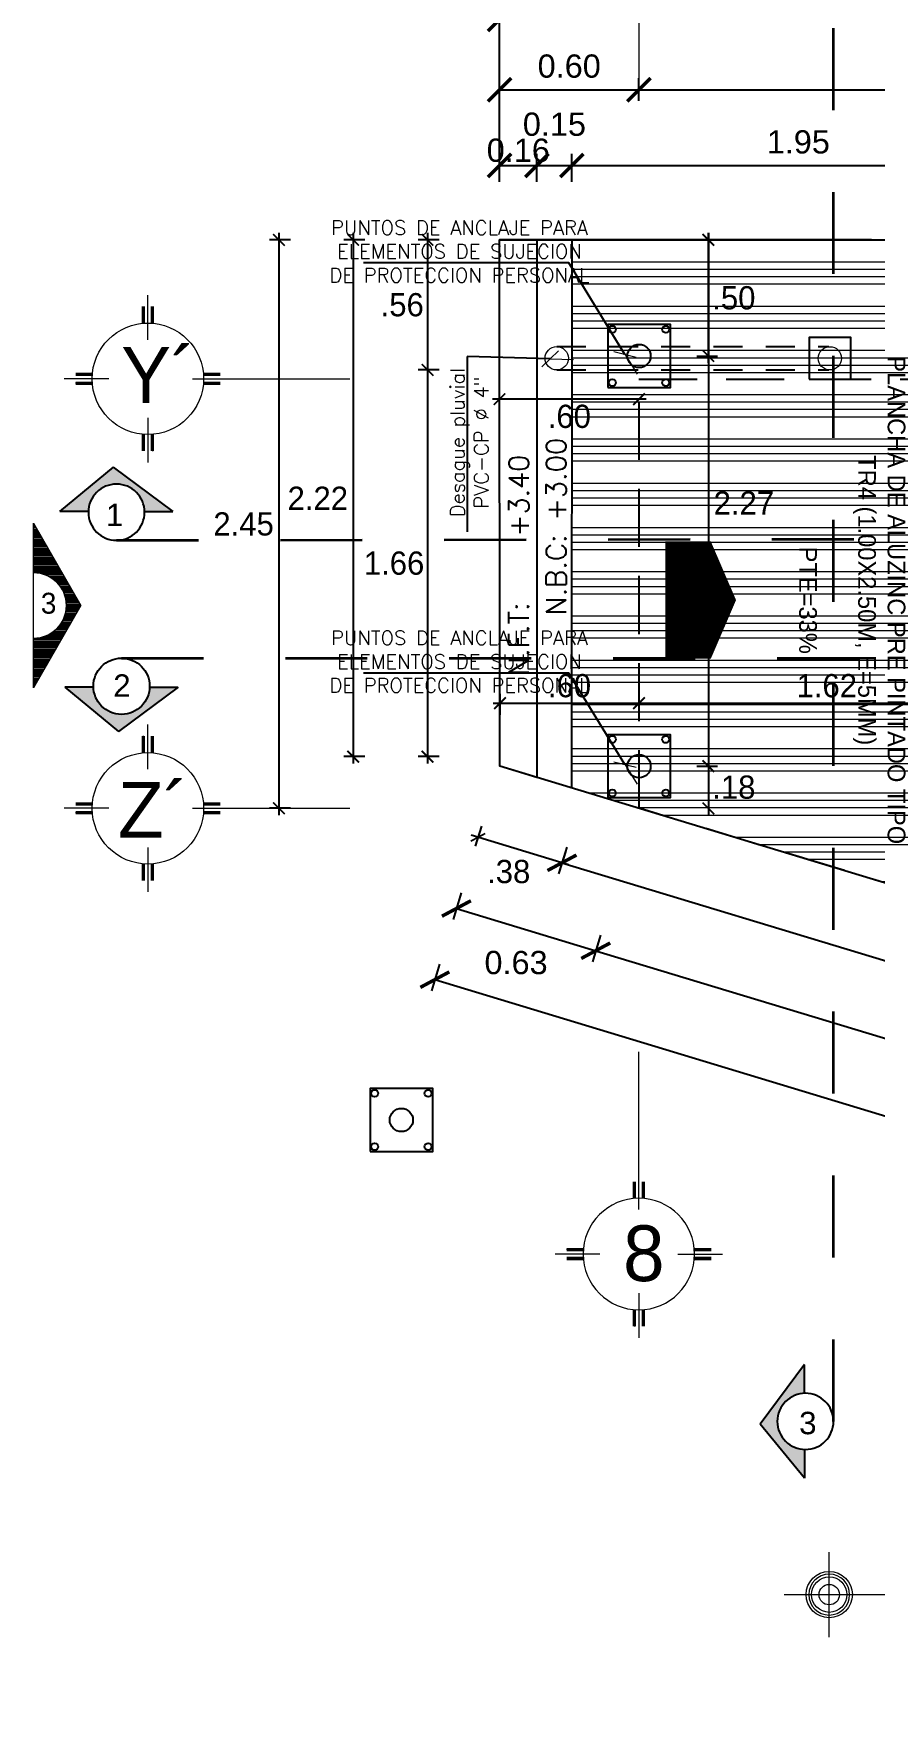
# Model space of a CAD drawing. Header units: millimetres. Extents: x -3570 to 5754, y -12788176 to 1214.
# Drawn here: x 3377.61 to 3381.23, y 1197.94 to 1205.14 of the extents above; entities that cross this region are included whole.
import ezdxf
from ezdxf.enums import TextEntityAlignment as Align

# ---------------------------------------------------------------- set-up
doc = ezdxf.new("R2010")
doc.units = ezdxf.units.MM
for name, pattern in [('1.XR-PL(31.01.2011)$0$1.XR-PL(11.25.2010)$0$DASHED2', [0.375, 0.25, -0.125]), ('ACAD_ISO04W100', [30, 24, -3, 0, -3]), ('ACAD_ISO10W100', [18, 12, -3, 0, -3]), ('BENT_XREF_CAHUIDE$0$HIDDEN2', [0.1875, 0.125, -0.0625]), ('Rayas Pequeñas', [0.7055555555554, 0.3527777777777, -0.3527777777777])]:
    doc.linetypes.add(name, pattern=pattern)
doc.layers.add('00 AR_Linea F', color=7, linetype='Continuous', lineweight=5, true_color=0x898989)
doc.layers.add('CALAMINON ALUZINC', color=7, linetype='Continuous', lineweight=9, true_color=0x00366b)
for name, color, linetype, lineweight in [('01', 1, 'Continuous', 0), ('49. EJES.', 152, 'Continuous', 5), ('55. INDICADORES - TEXTO (SOLO MÓDULOS).', 45, 'Continuous', 5), ('A-FACHADA 3', 3, 'Continuous', 20), ('COTAS', 7, 'Continuous', 0), ('MUEBLES-OLIIII', 251, 'Continuous', 5), ('SGE_COTAS-01', 1, 'Continuous', 9), ('SGE_TEXTO-CHICOS-03', 3, 'Continuous', 9), ('Texto', 7, 'Continuous', 5), ('TEXTOS', 2, 'Continuous', 20), ('TEXTOS - DML', 7, 'Continuous', 5), ('TEXTOS-CHICOS-03', 3, 'Continuous', 5)]:
    doc.layers.add(name, color=color, linetype=linetype, lineweight=lineweight)
for name, color, linetype in [('A-PISO AZOTEA', 7, 'Continuous'), ('A_INDICACIONES', 40, 'Continuous'), ('CORTES', 132, 'Continuous')]:
    doc.layers.add(name, color=color, linetype=linetype)
doc.styles.add('COTAS', font='arial.ttf')
doc.styles.add('nemi', font='GOTHIC.TTF')
doc.styles.add('R80-50', font='romans.shx', dxfattribs={"width": 1.3, "height": 0.08})
doc.styles.add('ROMANS', font='romans.shx')
doc.styles.add('Soschany V-Ub.', font='arial.ttf')
doc.dimstyles.new('1-50', dxfattribs={"dimtxt": 0.15, "dimasz": 0.07, "dimexe": 0.08, "dimexo": 0, "dimgap": 0.02, "dimtad": 1, "dimtoh": 1, "dimzin": 4, "dimdsep": 46, "dimtxsty": 'R80-50', "dimblk1": 'TICK1', "dimblk2": 'TICK1', "dimsah": 1, "dimcen": 0.09, "dimclrt": 3, "dimaunit": 1, "dimadec": 0, "dimazin": 0, "dimtfac": 1, "dimtix": 1, "dimtmove": 1, "dimatfit": 1, "dimldrblk": 'TICK1', "dimfxl": 0.6, "dimfxlon": 1, "dimtolj": 1, "dimtzin": 0, "dimarcsym": 0})
doc.dimstyles.new('COTA NEMI', dxfattribs={"dimscale": 0, "dimtxt": 0.1, "dimasz": 0.05, "dimexe": 0.04, "dimexo": 0.1, "dimgap": 0.022, "dimtad": 2, "dimtih": 1, "dimtoh": 1, "dimzin": 5, "dimdsep": 46, "dimtxsty": 'nemi', "dimblk": 'ARCHTICK', "dimcen": 0, "dimdle": 0.03, "dimclrd": 1, "dimclre": 1, "dimclrt": 256, "dimaunit": 1, "dimazin": 0, "dimtfac": 1, "dimtix": 1, "dimtmove": 0, "dimatfit": 3, "dimldrblk": 'ARCHTICK', "dimfxl": 0.05, "dimfxlon": 1, "dimtolj": 1, "dimtzin": 0, "dimlwd": -1, "dimlwe": -1, "dimarcsym": 0})
doc.dimstyles.new('Escala1_50', dxfattribs={"dimtxt": 0.1, "dimasz": 0.1, "dimexe": 0.05, "dimexo": 0.25, "dimgap": 0.05, "dimtad": 2, "dimtih": 1, "dimtoh": 1, "dimzin": 1, "dimdsep": 46, "dimtxsty": 'COTAS', "dimblk": 'ARCHTICK', "dimcen": 0.04, "dimclrd": 1, "dimclre": 1, "dimclrt": 7, "dimadec": 0, "dimazin": 0, "dimtfac": 1, "dimtmove": 2, "dimatfit": 3, "dimfxl": 1, "dimtolj": 1, "dimtzin": 4, "dimarcsym": 0})
pattern_1 = [(0, (0, 0), (0, 6.985), [5.08, -1.905]), (90, (0, 0), (-6.985, 4.277078946022131e-16), [5.08, -1.905])]

# ---------------------------------------------------------------- blocks, each defined once
blk = doc.blocks.new('eje')
at = {"layer": '49. EJES.', "ltscale": 0.01}
for p, q in [((2.063533550404091e-17, 0.9325860982293981), (2.063533550404091e-17, 1.124586098229608)), ((-0.01920000000002954, 1.003816865481552), (-0.01920000000002954, 1.075994768629038)), ((-0.1680000000001023, 0.7645860982292817), (-0.360000000000341, 0.7645860982292533)), ((-0.239230767252299, 0.7453860982292664), (-0.3114086703997135, 0.7453860982292806)), ((0.1680000000001023, 0.7645860982292391), (0.360000000000341, 0.7645860982292817)), ((0.239230767252299, 0.7837860982292686), (0.3114086703997703, 0.7837860982292828)), ((5.93957391425931e-18, 0.5725860982289892), (5.93957391425931e-18, 0.44458609822883)), ((0.01920000000002958, 0.5253553309768975), (0.01920000000002958, 0.4531774278292839))]:
    blk.add_line(p, q, dxfattribs=at)
at = {"layer": '49. EJES.'}
blk.add_line((5.93957391425931e-18, 0.44458609822883), (-1.408306880611444e-18, -0.1054139017710895), dxfattribs=at)
at = {"layer": '49. EJES.', "ltscale": 0.01, "const_width": 0.0144000000000131}
for points in [[(-0.01920000000002954, 1.003816865481552), (-0.01920000000002954, 1.075994768629038)], [(0.01919999999997274, 1.003816865481552), (0.01919999999997274, 1.075994768629024)], [(-0.239230767252299, 0.7837860982292686), (-0.3114086703997703, 0.7837860982292402)], [(-0.239230767252299, 0.7453860982292664), (-0.3114086703997135, 0.7453860982292806)], [(0.239230767252299, 0.7837860982292686), (0.3114086703997703, 0.7837860982292828)], [(0.239230767252299, 0.7453860982292522), (0.3114086703997703, 0.7453860982292806)], [(-0.01920000000002954, 0.5253553309768548), (-0.01919999999997269, 0.4531774278293124)], [(0.01920000000002958, 0.5253553309768975), (0.01920000000002958, 0.4531774278292839)]]:
    blk.add_lwpolyline(points, dxfattribs=at)
at = {"layer": '49. EJES.', "ltscale": 0.01}
blk.add_circle((2.063533550404091e-17, 0.7645860982292817), 0.2400000000002182, dxfattribs=at)
blk = doc.blocks.new('_ArchTick')
at = {"color": 0, "linetype": 'Continuous', "const_width": 0.15}
blk.add_lwpolyline([(-0.5, -0.5), (0.5, 0.5)], dxfattribs=at)
blk = doc.blocks.new('*D451')
at = {"layer": 'COTAS', "color": 1, "lineweight": -2, "transparency": 16777216}
for p, q in [((3379.777213922708, 1204.498880630945), (3379.777213922708, 1204.618907555481)), ((3379.927858535316, 1204.498873159985), (3379.927858535316, 1204.618907555481)), ((3379.777213922708, 1204.568907555481), (3379.927858535316, 1204.568907555481))]:
    blk.add_line(p, q, dxfattribs=at)
at = {"layer": 'Defpoints', "color": 0, "lineweight": 30, "transparency": 16777216}
for p in [(3379.927858535316, 1204.568907555481), (3379.777213922708, 1204.248880630945, -99722800.81827316), (3379.927858535316, 1204.248873159985, -99722446.66151002)]:
    blk.add_point(p, dxfattribs=at)
at = {"layer": 'COTAS', "color": 1, "lineweight": -2, "transparency": 16777216, "xscale": 0.1, "yscale": 0.1, "zscale": 0.1, "rotation": 180}
blk.add_blockref('_ArchTick', (3379.777213922708, 1204.568907555481), dxfattribs=at)
at = {"layer": 'COTAS', "color": 1, "lineweight": -2, "transparency": 16777216, "xscale": 0.1, "yscale": 0.1, "zscale": 0.1}
blk.add_blockref('_ArchTick', (3379.927858535316, 1204.568907555481), dxfattribs=at)
at = {"layer": 'COTAS', "color": 7, "transparency": 16777216, "insert": (3379.852536229012, 1204.746022153026), "char_height": 0.1, "attachment_point": 5, "style": 'COTAS'}
blk.add_mtext('\\A1;0.15', dxfattribs=at)
blk = doc.blocks.new('*D452')
at = {"layer": 'COTAS', "color": 1, "lineweight": -2, "transparency": 16777216}
for p, q in [((3379.927858545195, 1204.498896918465), (3379.927858545195, 1204.618907555481)), ((3381.877600401003, 1204.498754879309), (3381.877600401003, 1204.618907555481)), ((3379.927858545195, 1204.568907555481), (3381.877600401003, 1204.568907555481))]:
    blk.add_line(p, q, dxfattribs=at)
at = {"layer": 'Defpoints', "color": 0, "lineweight": 30, "transparency": 16777216}
for p in [(3381.877600401003, 1204.568907555481), (3379.927858545195, 1204.248896918465, -99722446.66151002), (3381.877600401003, 1204.248754879309, -12.5)]:
    blk.add_point(p, dxfattribs=at)
at = {"layer": 'COTAS', "color": 1, "lineweight": -2, "transparency": 16777216, "xscale": 0.1, "yscale": 0.1, "zscale": 0.1, "rotation": 180}
blk.add_blockref('_ArchTick', (3379.927858545195, 1204.568907555481), dxfattribs=at)
at = {"layer": 'COTAS', "color": 1, "lineweight": -2, "transparency": 16777216, "xscale": 0.1, "yscale": 0.1, "zscale": 0.1}
blk.add_blockref('_ArchTick', (3381.877600401003, 1204.568907555481), dxfattribs=at)
at = {"layer": 'COTAS', "color": 7, "transparency": 16777216, "insert": (3380.902729473099, 1204.669964854254), "char_height": 0.1, "attachment_point": 5, "style": 'COTAS'}
blk.add_mtext('\\A1;1.95', dxfattribs=at)
blk = doc.blocks.new('*D456')
at = {"layer": 'COTAS', "color": 1, "lineweight": -2, "transparency": 16777216}
for p, q in [((3380.216280470012, 1204.84792373992), (3380.216280470012, 1204.945136275251)), ((3380.216280470012, 1204.895136275251), (3383.972480449311, 1204.895136275251)), ((3383.972480449311, 1204.818907555481), (3383.972480449311, 1204.945136275251))]:
    blk.add_line(p, q, dxfattribs=at)
at = {"layer": 'Defpoints', "color": 0, "lineweight": 30, "transparency": 16777216}
for p in [(3383.972480449311, 1204.895136275251), (3380.216280470012, 1204.59792373992), (3383.972480449311, 1204.568907555481)]:
    blk.add_point(p, dxfattribs=at)
at = {"layer": 'COTAS', "color": 1, "lineweight": -2, "transparency": 16777216, "xscale": 0.1, "yscale": 0.1, "zscale": 0.1, "rotation": 180}
blk.add_blockref('_ArchTick', (3380.216280470012, 1204.895136275251), dxfattribs=at)
at = {"layer": 'COTAS', "color": 1, "lineweight": -2, "transparency": 16777216, "xscale": 0.1, "yscale": 0.1, "zscale": 0.1}
blk.add_blockref('_ArchTick', (3383.972480449311, 1204.895136275251), dxfattribs=at)
at = {"layer": 'COTAS', "color": 7, "transparency": 16777216, "insert": (3382.094380459661, 1204.996227680436), "char_height": 0.1, "attachment_point": 5, "style": 'COTAS'}
blk.add_mtext('\\A1;3.76', dxfattribs=at)
blk = doc.blocks.new('*D457')
at = {"layer": 'COTAS', "color": 1, "lineweight": -2, "transparency": 16777216}
for p, q in [((3379.616244823314, 1204.49888861393), (3379.616244823314, 1205.247847843367)), ((3379.616244823314, 1205.197847843367), (3384.572446473936, 1205.197847843367)), ((3384.572446473936, 1205.145136275251), (3384.572446473936, 1205.247847843367))]:
    blk.add_line(p, q, dxfattribs=at)
at = {"layer": 'Defpoints', "color": 0, "lineweight": 30, "transparency": 16777216}
for p in [(3384.572446473936, 1205.197847843367), (3384.572446473936, 1204.895136275251), (3379.616244823314, 1204.24888861393)]:
    blk.add_point(p, dxfattribs=at)
at = {"layer": 'COTAS', "color": 1, "lineweight": -2, "transparency": 16777216, "xscale": 0.1, "yscale": 0.1, "zscale": 0.1, "rotation": 180}
blk.add_blockref('_ArchTick', (3379.616244823314, 1205.197847843367), dxfattribs=at)
at = {"layer": 'COTAS', "color": 1, "lineweight": -2, "transparency": 16777216, "xscale": 0.1, "yscale": 0.1, "zscale": 0.1}
blk.add_blockref('_ArchTick', (3384.572446473936, 1205.197847843367), dxfattribs=at)
at = {"layer": 'COTAS', "color": 7, "transparency": 16777216, "insert": (3382.094345648625, 1205.298905142139), "char_height": 0.1, "attachment_point": 5, "style": 'COTAS'}
blk.add_mtext('\\A1;4.96', dxfattribs=at)
blk = doc.blocks.new('*D459')
at = {"layer": 'COTAS', "color": 1, "lineweight": -2, "transparency": 16777216}
for p, q in [((3379.616641886842, 1204.498888594238), (3379.616641886842, 1204.618907555481)), ((3379.777434732185, 1204.498915167451), (3379.777434732185, 1204.618907555481)), ((3379.616641886842, 1204.568907555481), (3379.777434732185, 1204.568907555481))]:
    blk.add_line(p, q, dxfattribs=at)
at = {"layer": 'Defpoints', "color": 0, "lineweight": 30, "transparency": 16777216}
for p in [(3379.777434732185, 1204.568907555481), (3379.616641886842, 1204.248888594238), (3379.777434732185, 1204.248915167451, -99722446.66151002)]:
    blk.add_point(p, dxfattribs=at)
at = {"layer": 'COTAS', "color": 1, "lineweight": -2, "transparency": 16777216, "xscale": 0.1, "yscale": 0.1, "zscale": 0.1, "rotation": 180}
blk.add_blockref('_ArchTick', (3379.616641886842, 1204.568907555481), dxfattribs=at)
at = {"layer": 'COTAS', "color": 1, "lineweight": -2, "transparency": 16777216, "xscale": 0.1, "yscale": 0.1, "zscale": 0.1}
blk.add_blockref('_ArchTick', (3379.777434732185, 1204.568907555481), dxfattribs=at)
at = {"layer": 'COTAS', "color": 7, "transparency": 16777216, "insert": (3379.697038309513, 1204.633978936416), "char_height": 0.1, "attachment_point": 5, "style": 'COTAS'}
blk.add_mtext('\\A1;0.16', dxfattribs=at)
blk = doc.blocks.new('*D460')
at = {"layer": 'COTAS', "color": 1, "lineweight": -2, "transparency": 16777216}
for p, q in [((3379.616276872854, 1204.903209524535), (3379.616276872854, 1204.945139878038)), ((3379.616276872854, 1204.895139878038), (3380.216280470012, 1204.895139878038)), ((3380.216280470012, 1204.903172246915), (3380.216280470012, 1204.945139878038))]:
    blk.add_line(p, q, dxfattribs=at)
at = {"layer": 'Defpoints', "color": 0, "lineweight": 30, "transparency": 16777216}
for p in [(3380.216280470012, 1204.895139878038), (3379.616276872854, 1204.653209524535), (3380.216280470012, 1204.653172246915)]:
    blk.add_point(p, dxfattribs=at)
at = {"layer": 'COTAS', "color": 1, "lineweight": -2, "transparency": 16777216, "xscale": 0.1, "yscale": 0.1, "zscale": 0.1, "rotation": 180}
blk.add_blockref('_ArchTick', (3379.616276872854, 1204.895139878038), dxfattribs=at)
at = {"layer": 'COTAS', "color": 1, "lineweight": -2, "transparency": 16777216, "xscale": 0.1, "yscale": 0.1, "zscale": 0.1}
blk.add_blockref('_ArchTick', (3380.216280470012, 1204.895139878038), dxfattribs=at)
at = {"layer": 'COTAS', "color": 7, "transparency": 16777216, "insert": (3379.916278671433, 1204.99619717681), "char_height": 0.1, "attachment_point": 5, "style": 'COTAS'}
blk.add_mtext('\\A1;0.60', dxfattribs=at)
blk = doc.blocks.new('ELEVACION')
at = {"layer": 'CORTES', "linetype": 'ACAD_ISO10W100', "ltscale": 0.1}
h = blk.add_hatch(color=1, dxfattribs=at)
h.dxf.hatch_style = 1
h.paths.add_polyline_path([(-0.2318350453883795, 0.3121950202851361), (-0.2318350453883795, 0.1621950202851361, -0.4060959039971385), (-0.08906127765982319, 0.01539670233410106, -0.4060959039971385), (-0.2318350453883795, -0.1314016156169339), (-0.2318350453883795, -0.2814016156169339), (0, -8.673617379884035e-18)])
at = {"layer": 'CORTES', "color": 1, "linetype": 'ACAD_ISO10W100', "ltscale": 0.1}
for p, q in [((-0.2318350453883795, 0.312195020285136), (0, 0)), ((-0.2318350453883795, 0.1621950202850257), (-0.2318350453883795, 0.310251481005118)), ((-0.2318350453883795, -0.2814016156169339), (0, 0))]:
    blk.add_line(p, q, dxfattribs=at)
at = {"layer": 'CORTES', "linetype": 'ACAD_ISO10W100', "ltscale": 0.1}
blk.add_line((-0.2318350453883795, -0.1314016156168236), (-0.2318350453883795, -0.2814016156169339), dxfattribs=at)
at = {"layer": 'CORTES', "color": 1, "linetype": 'ACAD_ISO10W100', "ltscale": 0.1}
blk.add_circle((-0.235916318231375, 0.01539670233410106), 0.1468550405715519, dxfattribs=at)
blk = doc.blocks.new('*D462')
at = {"color": 1, "transparency": 16777216}
for p, q in [((3379.356281378469, 1204.248888612118), (3379.266281378469, 1204.248888612118)), ((3379.306281378469, 1204.278888612118), (3379.306281378469, 1203.659254343064)), ((3379.356281378469, 1203.689254343064), (3379.266281378469, 1203.689254343064))]:
    blk.add_line(p, q, dxfattribs=at)
at = {"layer": 'Defpoints', "color": 0, "lineweight": 30, "transparency": 16777216}
for p in [(3379.616281378461, 1204.248888612118), (3379.306281378469, 1203.689254343064), (3379.616532704112, 1203.689254343064)]:
    blk.add_point(p, dxfattribs=at)
at = {"color": 1, "transparency": 16777216, "xscale": 0.05, "yscale": 0.05, "zscale": 0.05}
for p, rotation in [((3379.306281378469, 1204.248888612118), 90), ((3379.306281378469, 1203.689254343064), 270)]:
    blk.add_blockref('_ArchTick', p, dxfattribs=dict(at, rotation=rotation))
at = {"transparency": 16777216, "insert": (3379.197299733329, 1203.96907147759), "char_height": 0.1, "attachment_point": 5, "style": 'nemi'}
blk.add_mtext('\\A1;.56', dxfattribs=at)
blk = doc.blocks.new('*D463')
at = {"color": 1, "transparency": 16777216}
for p, q in [((3379.356281378472, 1203.689254343064), (3379.266281378472, 1203.689254343064)), ((3379.306281378472, 1203.719254343064), (3379.306281378472, 1201.994496191996)), ((3379.356281378472, 1202.024496191996), (3379.266281378472, 1202.024496191996))]:
    blk.add_line(p, q, dxfattribs=at)
at = {"layer": 'Defpoints', "color": 0, "lineweight": 30, "transparency": 16777216}
for p in [(3379.616532704112, 1203.689254343064), (3379.306281378472, 1202.024496191996), (3379.616207915479, 1202.024496191996)]:
    blk.add_point(p, dxfattribs=at)
at = {"color": 1, "transparency": 16777216, "xscale": 0.05, "yscale": 0.05, "zscale": 0.05}
for p, rotation in [((3379.306281378472, 1203.689254343064), 90), ((3379.306281378472, 1202.024496191996), 270)]:
    blk.add_blockref('_ArchTick', p, dxfattribs=dict(at, rotation=rotation))
at = {"transparency": 16777216, "insert": (3379.162255545705, 1202.856875267529), "char_height": 0.1, "attachment_point": 5, "style": 'nemi'}
blk.add_mtext('\\A1;1.66', dxfattribs=at)
blk = doc.blocks.new('*D464')
at = {"color": 1, "transparency": 16777216}
for p, q in [((3379.036281378468, 1204.248888613931), (3378.946281378468, 1204.248888613931)), ((3378.986281378468, 1204.278888613931), (3378.986281378468, 1201.994496191996)), ((3379.036281378468, 1202.024496191996), (3378.946281378468, 1202.024496191996))]:
    blk.add_line(p, q, dxfattribs=at)
at = {"layer": 'Defpoints', "color": 0, "lineweight": 30, "transparency": 16777216}
for p in [(3379.616244823316, 1204.248888613931), (3378.986281378468, 1202.024496191996), (3379.616207915479, 1202.024496191996)]:
    blk.add_point(p, dxfattribs=at)
at = {"color": 1, "transparency": 16777216, "xscale": 0.05, "yscale": 0.05, "zscale": 0.05}
for p, rotation in [((3378.986281378468, 1204.248888613931), 90), ((3378.986281378468, 1202.024496191996), 270)]:
    blk.add_blockref('_ArchTick', p, dxfattribs=dict(at, rotation=rotation))
at = {"transparency": 16777216, "insert": (3378.833893886965, 1203.136692402962), "char_height": 0.1, "attachment_point": 5, "style": 'nemi'}
blk.add_mtext('\\A1;2.22', dxfattribs=at)
blk = doc.blocks.new('*D465')
at = {"color": 1, "transparency": 16777216}
for p, q in [((3378.716281378467, 1204.248888612118), (3378.626281378467, 1204.248888612118)), ((3378.666281378466, 1204.278888612118), (3378.666281378466, 1201.772156189905)), ((3378.716281378467, 1201.802156189905), (3378.626281378467, 1201.802156189905))]:
    blk.add_line(p, q, dxfattribs=at)
at = {"layer": 'Defpoints', "color": 0, "lineweight": 30, "transparency": 16777216}
for p in [(3378.986281378461, 1204.248888612118), (3378.666281378466, 1201.802156189905), (3378.986281378461, 1201.802156189905)]:
    blk.add_point(p, dxfattribs=at)
at = {"color": 1, "transparency": 16777216, "xscale": 0.05, "yscale": 0.05, "zscale": 0.05}
for p, rotation in [((3378.666281378466, 1204.248888612118), 90), ((3378.666281378466, 1201.802156189905), 270)]:
    blk.add_blockref('_ArchTick', p, dxfattribs=dict(at, rotation=rotation))
at = {"transparency": 16777216, "insert": (3378.514403744204, 1203.02552240101), "char_height": 0.1, "attachment_point": 5, "style": 'nemi'}
blk.add_mtext('\\A1;2.45', dxfattribs=at)
blk = doc.blocks.new('*D470')
at = {"color": 1, "transparency": 16777216}
for p, q in [((3379.913920239986, 1201.558923125758), (3379.49477034202, 1201.685935786903)), ((3379.537981233511, 1201.725087017491), (3379.511881030829, 1201.638954680823)), ((3379.899709573697, 1201.615474491468), (3379.873609371015, 1201.529342154799))]:
    blk.add_line(p, q, dxfattribs=at)
at = {"layer": 'Defpoints', "color": 0, "lineweight": 30, "transparency": 16777216}
for p in [(3379.61628092423, 1201.983481000264), (3379.978209207765, 1201.87452830007), (3379.52348112091, 1201.677235719342)]:
    blk.add_point(p, dxfattribs=at)
at = {"color": 1, "transparency": 16777216, "xscale": 0.05, "yscale": 0.05, "zscale": 0.05}
for p, rotation in [((3379.52348112091, 1201.677235719342), 163.1419091524851), ((3379.885209461096, 1201.567623193319), 343.1419091524851)]:
    blk.add_blockref('_ArchTick', p, dxfattribs=dict(at, rotation=rotation))
at = {"transparency": 16777216, "insert": (3379.655825262266, 1201.529376514561), "char_height": 0.1, "attachment_point": 5, "style": 'nemi'}
blk.add_mtext('\\A1;.38', dxfattribs=at)
blk = doc.blocks.new('*D471')
at = {"color": 1, "lineweight": -2, "transparency": 16777216}
for p, q in [((3379.450979631031, 1201.43797616985), (3379.416179369195, 1201.323133082033)), ((3379.430679481796, 1201.370984380183), (3380.030543528751, 1201.189210916086)), ((3380.050843677986, 1201.256202705753), (3380.016043416149, 1201.141359617937))]:
    blk.add_line(p, q, dxfattribs=at)
at = {"layer": 'Defpoints', "color": 0, "lineweight": 30, "transparency": 16777216}
for p in [(3379.523480194036, 1201.677232660596), (3380.12334424099, 1201.495459196499), (3380.030543528751, 1201.189210916086)]:
    blk.add_point(p, dxfattribs=at)
at = {"color": 1, "lineweight": -2, "transparency": 16777216, "xscale": 0.1, "yscale": 0.1, "zscale": 0.1}
for p, rotation in [((3379.430679481796, 1201.370984380183), 163.1419091524041), ((3380.030543528751, 1201.189210916086), 343.1419091524041)]:
    blk.add_blockref('_ArchTick', p, dxfattribs=dict(at, rotation=rotation))
at = {"color": 7, "transparency": 16777216, "insert": (3379.687426719679, 1201.137585096136), "char_height": 0.1, "attachment_point": 5, "style": 'COTAS'}
blk.add_mtext('\\A1;0.63', dxfattribs=at)
blk = doc.blocks.new('*D472')
at = {"color": 1, "transparency": 16777216}
for p, q in [((3380.045043641352, 1201.237062214235), (3380.01894343867, 1201.150929877567)), ((3380.001832749861, 1201.197910983647), (3383.913261809178, 1200.012652401657)), ((3383.89905114289, 1200.069203767367), (3383.872950940208, 1199.983071430698))]:
    blk.add_line(p, q, dxfattribs=at)
at = {"layer": 'Defpoints', "color": 0, "lineweight": 30, "transparency": 16777216}
for p in [(3380.12334424099, 1201.495459196499), (3383.972305529848, 1200.310947925329), (3383.884551030289, 1200.021352469217)]:
    blk.add_point(p, dxfattribs=at)
at = {"color": 1, "transparency": 16777216, "xscale": 0.05, "yscale": 0.05, "zscale": 0.05}
for p, rotation in [((3380.030543528751, 1201.189210916086), 163.1419091524028), ((3383.884551030289, 1200.021352469217), 343.1419091524028)]:
    blk.add_blockref('_ArchTick', p, dxfattribs=dict(at, rotation=rotation))
at = {"transparency": 16777216, "insert": (3381.924036047555, 1200.494692485781), "char_height": 0.1, "attachment_point": 5, "style": 'nemi'}
blk.add_mtext('\\A1;4.03', dxfattribs=at)
blk = doc.blocks.new('*D480')
at = {"color": 1, "lineweight": -2, "transparency": 16777216}
for p, q in [((3379.358178919752, 1201.131727893263), (3379.323378640048, 1201.016884746795)), ((3379.337878752685, 1201.064736044933), (3384.297011580625, 1199.561997615958)), ((3384.317311747692, 1199.628989464288), (3384.282511467987, 1199.514146317819))]:
    blk.add_line(p, q, dxfattribs=at)
at = {"layer": 'Defpoints', "color": 0, "lineweight": 30, "transparency": 16777216}
for p in [(3379.430679482939, 1201.370984383954), (3384.389812310878, 1199.868245954979), (3384.297011580625, 1199.561997615958)]:
    blk.add_point(p, dxfattribs=at)
at = {"color": 1, "lineweight": -2, "transparency": 16777216, "xscale": 0.1, "yscale": 0.1, "zscale": 0.1}
for p, rotation in [((3379.337878752685, 1201.064736044933), 163.1419091088383), ((3384.297011580625, 1199.561997615958), 343.1419091088384)]:
    blk.add_blockref('_ArchTick', p, dxfattribs=dict(at, rotation=rotation))
at = {"color": 7, "transparency": 16777216, "insert": (3381.774261241621, 1200.170857118746), "char_height": 0.1, "attachment_point": 5, "style": 'COTAS'}
blk.add_mtext('\\A1;5.18', dxfattribs=at)
blk = doc.blocks.new('*D481')
at = {"color": 1, "lineweight": -2, "transparency": 16777216}
for p, q in [((3379.905683463915, 1201.635279441182), (3379.870671083937, 1201.519780150694)), ((3379.885176232707, 1201.567629922472), (3384.127078595964, 1200.281742392371)), ((3384.147585827173, 1200.349391911081), (3384.112573447194, 1200.233892620593))]:
    blk.add_line(p, q, dxfattribs=at)
at = {"layer": 'Defpoints', "color": 0, "lineweight": 30, "transparency": 16777216}
for p in [(3379.978209207766, 1201.87452830007), (3384.220111571023, 1200.588640769969), (3384.127078595964, 1200.281742392371)]:
    blk.add_point(p, dxfattribs=at)
at = {"color": 1, "lineweight": -2, "transparency": 16777216, "xscale": 0.1, "yscale": 0.1, "zscale": 0.1}
for p, rotation in [((3379.885176232707, 1201.567629922472), 163.1358788910339), ((3384.127078595964, 1200.281742392371), 343.1358788910339)]:
    blk.add_blockref('_ArchTick', p, dxfattribs=dict(at, rotation=rotation))
at = {"color": 7, "transparency": 16777216, "insert": (3381.962753916254, 1200.781605102737), "char_height": 0.1, "attachment_point": 5, "style": 'COTAS'}
blk.add_mtext('\\A1;4.43', dxfattribs=at)
blk = doc.blocks.new('tt')
at = {"layer": 'A-PISO AZOTEA', "true_color": 0xffffff}
h = blk.add_hatch(dxfattribs=at)
h.set_pattern_fill('ANGLE')
h.set_pattern_definition(pattern_1)
h.paths.add_polyline_path([(560.5195287124924, 301.3522099213512), (560.7895287124924, 301.3522099213512), (560.7895287124924, 301.6222099213512), (560.5195287124924, 301.6222099213512)])
h = blk.add_hatch(dxfattribs=at)
h.set_pattern_fill('ANGLE')
h.set_pattern_definition(pattern_1)
h.paths.add_polyline_path([(560.5195287124924, 301.3522099213512), (560.7895287124924, 301.3522099213512), (560.7895287124924, 301.6222099213512), (560.5195287124924, 301.6222099213512)])
at = {"color": 251, "true_color": 0x636466}
blk.add_lwpolyline([(560.5195287124924, 301.3522099213512), (560.7895287124924, 301.3522099213512), (560.7895287124924, 301.6222099213512), (560.5195287124924, 301.6222099213512)], close=True, dxfattribs=at)
for centre, radius in [((560.5395287124924, 301.6022099213512), 0.015), ((560.7695287124924, 301.6022099213512), 0.015), ((560.6545287124924, 301.4872099213512), 0.05), ((560.5395287124924, 301.3722099213512), 0.015), ((560.7695287124924, 301.3722099213512), 0.015)]:
    blk.add_circle(centre, radius, dxfattribs=at)
blk = doc.blocks.new('TICK1')
at = {"layer": 'COTAS', "ltscale": 0.5}
blk.add_line((-0.9999999999999716, 0), (0.9999999999999716, 0), dxfattribs=at)
at = {"layer": 'COTAS', "color": 4, "ltscale": 0.5}
blk.add_line((-0.3535533905932766, -0.3535533905932766), (0.3535533905932766, 0.3535533905932766), dxfattribs=at)
blk = doc.blocks.new('*D504')
at = {"color": 1, "transparency": 16777216}
for p, q in [((3380.465420808437, 1204.248890957631), (3380.555420808437, 1204.248890957631)), ((3380.515420808437, 1203.718881754075), (3380.515420808437, 1204.278890957631)), ((3380.465420808437, 1203.748881754075), (3380.555420808437, 1203.748881754075))]:
    blk.add_line(p, q, dxfattribs=at)
at = {"layer": 'Defpoints', "color": 0, "lineweight": 30, "transparency": 16777216}
for p in [(3380.116280924232, 1204.248890957631), (3380.515420808437, 1204.248890957631), (3380.116280924232, 1203.748881754075)]:
    blk.add_point(p, dxfattribs=at)
at = {"color": 1, "transparency": 16777216, "xscale": 0.05, "yscale": 0.05, "zscale": 0.05}
for p, rotation in [((3380.515420808437, 1204.248890957631), 90), ((3380.515420808437, 1203.748881754075), 270)]:
    blk.add_blockref('_ArchTick', p, dxfattribs=dict(at, rotation=rotation))
at = {"transparency": 16777216, "insert": (3380.625252215642, 1203.998886355852), "char_height": 0.1, "attachment_point": 5, "style": 'nemi'}
blk.add_mtext('\\A1;.50', dxfattribs=at)
blk = doc.blocks.new('*D519')
at = {"color": 1, "transparency": 16777216}
for p, q in [((3380.465420808437, 1204.248890957631), (3380.555420808437, 1204.248890957631)), ((3380.515420808437, 1204.278890957631), (3380.515420808437, 1201.953481000264)), ((3380.465420808437, 1201.983481000264), (3380.555420808437, 1201.983481000264))]:
    blk.add_line(p, q, dxfattribs=at)
at = {"layer": 'Defpoints', "color": 0, "lineweight": 30, "transparency": 16777216}
for p in [(3380.116280924232, 1204.248890957631), (3380.216969796449, 1201.983481000264), (3380.515420808437, 1201.983481000264)]:
    blk.add_point(p, dxfattribs=at)
at = {"color": 1, "transparency": 16777216, "xscale": 0.05, "yscale": 0.05, "zscale": 0.05}
for p, rotation in [((3380.515420808437, 1204.248890957631), 90), ((3380.515420808437, 1201.983481000264), 270)]:
    blk.add_blockref('_ArchTick', p, dxfattribs=dict(at, rotation=rotation))
at = {"transparency": 16777216, "insert": (3380.668488109592, 1203.116185978947), "char_height": 0.1, "attachment_point": 5, "style": 'nemi'}
blk.add_mtext('\\A1;2.27', dxfattribs=at)
blk = doc.blocks.new('*D520')
at = {"color": 1, "transparency": 16777216}
for p, q in [((3380.465420808438, 1201.983481000264), (3380.555420808438, 1201.983481000264)), ((3380.515420808438, 1202.013481000264), (3380.515420808438, 1201.77171008999))]:
    blk.add_line(p, q, dxfattribs=at)
at = {"layer": 'Defpoints', "color": 0, "lineweight": 30, "transparency": 16777216}
for p in [(3380.216969796449, 1201.983481000264), (3380.216835796397, 1201.80171008999, -99722446.66151002), (3380.515420808438, 1201.80171008999)]:
    blk.add_point(p, dxfattribs=at)
at = {"color": 1, "transparency": 16777216, "xscale": 0.05, "yscale": 0.05, "zscale": 0.05}
for p, rotation in [((3380.515420808438, 1201.983481000264), 90), ((3380.515420808438, 1201.80171008999), 270)]:
    blk.add_blockref('_ArchTick', p, dxfattribs=dict(at, rotation=rotation))
at = {"transparency": 16777216, "insert": (3380.625116253713, 1201.892595545126), "char_height": 0.1, "attachment_point": 5, "style": 'nemi'}
blk.add_mtext('\\A1;.18', dxfattribs=at)
blk = doc.blocks.new('*D505')
at = {"color": 1, "transparency": 16777216}
blk.add_line((3380.247029357502, 1203.563236044626), (3379.586464863234, 1203.563024119997), dxfattribs=at)
at = {"layer": 'Defpoints', "color": 0, "lineweight": 30, "transparency": 16777216}
for p in [(3379.616405299092, 1203.748689078857, -99722446.66151002), (3380.216969796447, 1203.748881754075, -99722446.66151002), (3379.61646486169, 1203.563033744703)]:
    blk.add_point(p, dxfattribs=at)
at = {"color": 1, "transparency": 16777216, "xscale": 0.05, "yscale": 0.05, "zscale": 0.05}
for p, rotation in [((3379.61646486169, 1203.563033744703), 180.0183818332154), ((3380.217029359045, 1203.563226419921), 0.01838183321540399)]:
    blk.add_blockref('_ArchTick', p, dxfattribs=dict(at, rotation=rotation))
at = {"transparency": 16777216, "insert": (3379.916771027929, 1203.488579557769), "char_height": 0.1, "attachment_point": 5, "style": 'nemi'}
blk.add_mtext('\\A1;.60', dxfattribs=at)
blk = doc.blocks.new('*D506')
at = {"color": 1, "transparency": 16777216}
for p, q in [((3379.588375505786, 1202.25483175421), (3380.246969796447, 1202.25483175421)), ((3379.618375505786, 1202.204831754211), (3379.618375505786, 1202.29483175421)), ((3380.216969796447, 1202.204831754211), (3380.216969796447, 1202.29483175421))]:
    blk.add_line(p, q, dxfattribs=at)
at = {"layer": 'Defpoints', "color": 0, "lineweight": 30, "transparency": 16777216}
for p in [(3380.216969796447, 1202.25483175421), (3379.618375505786, 1201.983481000264), (3380.216969796447, 1201.983481000264)]:
    blk.add_point(p, dxfattribs=at)
at = {"color": 1, "transparency": 16777216, "xscale": 0.05, "yscale": 0.05, "zscale": 0.05, "rotation": 180}
blk.add_blockref('_ArchTick', (3379.618375505786, 1202.25483175421), dxfattribs=at)
at = {"color": 1, "transparency": 16777216, "xscale": 0.05, "yscale": 0.05, "zscale": 0.05}
blk.add_blockref('_ArchTick', (3380.216969796447, 1202.25483175421), dxfattribs=at)
at = {"transparency": 16777216, "insert": (3379.917672651117, 1202.329347049928), "char_height": 0.1, "attachment_point": 5, "style": 'nemi'}
blk.add_mtext('\\A1;.60', dxfattribs=at)
blk = doc.blocks.new('*D523')
at = {"color": 1, "transparency": 16777216}
for p, q in [((3380.186969796447, 1202.25483175421), (3381.863440688665, 1202.25483175421)), ((3380.216969796447, 1202.204831754211), (3380.216969796447, 1202.29483175421)), ((3381.833440688665, 1202.292591632023), (3381.833440688665, 1202.29483175421))]:
    blk.add_line(p, q, dxfattribs=at)
at = {"layer": 'Defpoints', "color": 0, "lineweight": 30, "transparency": 16777216}
for p in [(3381.833440688665, 1202.25483175421), (3380.216969796447, 1201.983481000264), (3381.833440688665, 1201.983607252023, 12.5)]:
    blk.add_point(p, dxfattribs=at)
at = {"color": 1, "transparency": 16777216, "xscale": 0.05, "yscale": 0.05, "zscale": 0.05, "rotation": 180}
blk.add_blockref('_ArchTick', (3380.216969796447, 1202.25483175421), dxfattribs=at)
at = {"color": 1, "transparency": 16777216, "xscale": 0.05, "yscale": 0.05, "zscale": 0.05}
blk.add_blockref('_ArchTick', (3381.833440688665, 1202.25483175421), dxfattribs=at)
at = {"transparency": 16777216, "insert": (3381.025205242556, 1202.329347049928), "char_height": 0.1, "attachment_point": 5, "style": 'nemi'}
blk.add_mtext('\\A1;1.62', dxfattribs=at)

msp = doc.modelspace()

# ---------------------------------------------------------------- hatches: boundary and pattern name
at = {"layer": '55. INDICADORES - TEXTO (SOLO MÓDULOS).', "linetype": 'Continuous'}
h = msp.add_hatch(dxfattribs=at)
h.set_pattern_fill('ANSI31', color=1, scale=0.001875000000000006, angle=135)
h.set_pattern_definition([(180, (3370.597040226372, 1196.640421984722), (-2.415430610120447e-18, -0.005953125000000019), [])])
edge = h.paths.add_edge_path()
edge.add_arc((3377.60948827366, 1202.675225689081), 0.1417500001844019, 270, 450)
edge.add_line((3377.60948827366, 1202.816975689265), (3377.60948827366, 1203.029600689193))
edge.add_line((3377.60948827366, 1203.029600689193), (3377.814086775683, 1202.675225689081))
edge.add_line((3377.814086775683, 1202.675225689081), (3377.60948827366, 1202.320850688969))
edge.add_line((3377.60948827366, 1202.320850688969), (3377.60948827366, 1202.533475688896))
at = {"layer": 'CALAMINON ALUZINC', "transparency": 33554664}
h = msp.add_hatch(dxfattribs=at)
h.set_pattern_fill('ANSI34', color=256, scale=0.01, angle=135)
h.set_pattern_definition([(180, (-36150.77747639156, -9736.546428215246), (-1.071958739028428e-16, -0.1905), []), (180, (-36150.80922640526, -9736.514678201194), (-1.071958739028428e-16, -0.1905), []), (180, (-36150.84097641896, -9736.482928187143), (-1.071958739028428e-16, -0.1905), []), (180, (-36150.87272650339, -9736.451178104173), (-1.071958739028428e-16, -0.1905), [])])
edge = h.paths.add_edge_path()
edge.add_line((3381.968440688665, 1204.24889963882), (3382.180358322189, 1204.248899433651))
h.paths.add_polyline_path([(3385.073021793435, 1204.285293174803), (3385.073021738924, 1204.285250311785), (3385.126812524656, 1204.285250311784), (3385.126812524072, 1204.285293174802)])
h.paths.add_polyline_path([(3382.392277548823, 1201.142509526269), (3384.266162394421, 1200.574158718495), (3384.266162394421, 1204.248910394242), (3384.266162394421, 1204.248734829372), (3384.262202519569, 1204.248910188156), (3384.262202299377, 1204.248970355028), (3382.392277548823, 1204.249479420682)])
h.paths.add_polyline_path([(3379.927365553266, 1201.889425124068), (3381.968440688665, 1201.270940221704), (3381.968440688665, 1204.248848913989), (3381.217229358593, 1204.248844511827), (3379.927365553266, 1204.248873184434)])

# ---------------------------------------------------------------- linework, layer by layer
at = {"color": 251, "linetype": 'ByBlock', "true_color": 0x636466, "elevation": -99722446.66151002}
for points in [[(3381.217229358593, 1204.248848913989), (3381.217229358593, 1204.248809215861), (3379.616281378459, 1204.248888612117)], [(3379.76697968287, 1204.248884874743), (3379.92785853632, 1204.248875573299), (3379.926877589698, 1201.889572986386)]]:
    msp.add_lwpolyline(points, dxfattribs=at)
at = {"elevation": -99722446.66151002}
msp.add_lwpolyline([(3379.617577205544, 1201.984030302442), (3379.616850585721, 1204.24888861393), (3384.576314024979, 1204.248911847188), (3384.576314024979, 1200.48014161955), (3379.616969745468, 1201.983481005476)], dxfattribs=at)
at = {"color": 251, "linetype": 'ByBlock', "true_color": 0x636466, "elevation": -99722446.66151002}
msp.add_lwpolyline([(3379.61685058747, 1204.248884859342), (3379.777434729293, 1204.248884859342), (3379.777213922708, 1201.934923947191), (3379.61718014449, 1201.984030287041)], close=True, dxfattribs=at)
at = {"color": 251, "true_color": 0x636466, "elevation": -99722446.66151002}
msp.add_lwpolyline([(3380.948760140245, 1203.648938393035), (3381.128760140244, 1203.648938393035), (3381.128760140244, 1203.828938393035), (3380.948760140245, 1203.828938393035)], close=True, dxfattribs=at)
at = {"color": 146, "linetype": 'BENT_XREF_CAHUIDE$0$HIDDEN2', "true_color": 0x105689, "elevation": -99722446.66151002}
for points in [[(3379.862539296942, 1203.789277652071), (3381.034814125738, 1203.789277652071)], [(3379.862539296942, 1203.688909894623), (3381.034814125738, 1203.688909894623)]]:
    msp.add_lwpolyline(points, dxfattribs=at)
at = {"color": 144, "linetype": '1.XR-PL(31.01.2011)$0$1.XR-PL(11.25.2010)$0$DASHED2', "elevation": -99722446.66151002}
msp.add_lwpolyline([(3380.216722304126, 1203.648938649457), (3383.973169270241, 1203.64893759332), (3383.972994351093, 1200.663589093064), (3380.216969745431, 1201.80215213804), (3380.216970265021, 1203.648938649387)], dxfattribs=at)
at = {"layer": '00 AR_Linea F', "color": 146, "ltscale": 0.1, "true_color": 0x105689}
for centre in [(3379.862539296942, 1203.739093773347, -99722446.66151002), (3381.038760140244, 1203.738938393034, -99722446.66151002)]:
    msp.add_circle(centre, 0.05018387872405583, dxfattribs=at)
at = {"layer": '55. INDICADORES - TEXTO (SOLO MÓDULOS).', "color": 1, "linetype": 'Continuous'}
for points in [[(3377.60948827366, 1202.533475688896, 0.9999999999999999), (3377.60948827366, 1202.816975689265), (3377.60948827366, 1203.029600689193), (3377.814086775683, 1202.675225689081), (3377.60948827366, 1202.320850688969)], [(3377.60948827366, 1202.533475688896), (3377.60948827366, 1202.816975689265, -0.9999999999999999)]]:
    msp.add_lwpolyline(points, format="xyb", close=True, dxfattribs=at)
at = {"layer": 'A-FACHADA 3', "color": 1, "linetype": 'Rayas Pequeñas', "lineweight": 35}
msp.add_line((3381.054243577585, 1199.163086088762), (3381.054243915402, 1205.457373813406), dxfattribs=at)
at = {"layer": 'MUEBLES-OLIIII', "color": 1, "linetype": 'Rayas Pequeñas', "lineweight": 35}
for p, q in [((3377.967153404811, 1202.955670555788), (3386.120842336612, 1202.969520613416)), ((3377.988786884198, 1202.448481200687), (3386.163007076606, 1202.448481200687))]:
    msp.add_line(p, q, dxfattribs=at)
at = {"layer": 'Texto', "color": 7, "linetype": 'Continuous', "lineweight": 5}
for p, q in [((3381.035890743353, 1198.235251462003), (3381.035890743353, 1198.599978437564)), ((3380.841371113243, 1198.417614949783), (3383.264514445834, 1198.417614949783))]:
    msp.add_line(p, q, dxfattribs=at)
for radius in [0.09965619595347693, 0.07620767925854117]:
    msp.add_circle((3381.035890743353, 1198.417614949783), radius, dxfattribs=at)
at = {"layer": 'Texto', "color": 7, "linetype": 'Continuous'}
msp.add_circle((3381.035890743353, 1198.417614949783), 0.04396596880300453, dxfattribs=at)
at = {"layer": 'Texto', "color": 7}
msp.add_arc((3381.035891470076, 1198.417614962356), 0.08793192465278497, 90.00047352420857, 89.87028398132335, dxfattribs=at)
at = {"layer": 'TEXTOS - DML', "elevation": -99722444.98123062}
msp.add_lwpolyline([(3380.32980635649, 1202.698402955269, 0.505274480725839, 0.505274480725839, 0), (3380.471614873757, 1202.698402955269, 0.7579117210887584, 0, 0), (3380.63469431506, 1202.698402955269, 0, 0, 0)], format="xyseb", dxfattribs=at)

# ---------------------------------------------------------------- block references
at = {"color": 217, "true_color": 0x93278f}
for p in [(2819.562441083955, 902.2616718327236, -99722446.66151002), (2819.562441083955, 900.4962710789124), (2818.539154327055, 898.9733766238107)]:
    msp.add_blockref('tt', p, dxfattribs=at)
at = {"layer": 'A_INDICACIONES', "yscale": 0.8235621721913614, "zscale": 0.8235621721913614, "rotation": 270}
for p, xscale in [((3377.954473263192, 1203.270906567496), -0.8235621721913614), ((3377.976106742579, 1202.133245188979), 0.8235621721913614)]:
    msp.add_blockref('ELEVACION', p, dxfattribs=dict(at, xscale=xscale))
at = {"layer": 'A_INDICACIONES', "xscale": -0.8235621721913614, "yscale": 0.8235621721913614, "zscale": 0.8235621721913614}
msp.add_blockref('ELEVACION', (3380.739007903694, 1199.150691803855), dxfattribs=at)
at = {"layer": 'TEXTOS', "linetype": 'ACAD_ISO04W100'}
msp.add_blockref('eje', (3380.216276867225, 1205.000553779809), dxfattribs=at)
at = {"layer": 'TEXTOS', "linetype": 'ACAD_ISO04W100', "rotation": 90}
for p in [(3378.867017251687, 1203.650916817686), (3378.867017251687, 1201.802156681249)]:
    msp.add_blockref('eje', p, dxfattribs=at)
at = {"layer": 'TEXTOS', "linetype": 'ACAD_ISO04W100', "xscale": -1, "rotation": 180}
msp.add_blockref('eje', (3380.216281372831, 1200.64821156995), dxfattribs=at)

# ---------------------------------------------------------------- texts
at = {"layer": '01', "color": 7, "linetype": 'Continuous', "style": 'Soschany V-Ub.'}
for s, p in [('1', (3377.95900607307, 1203.016661870568)), ('2', (3377.990642250094, 1202.282059582424)), ('3', (3380.943728382911, 1199.108018248668))]:
    msp.add_text(s, height=0.09656667089718238, dxfattribs=at).set_placement(p, align=Align.CENTER)
at = {"layer": 'SGE_TEXTO-CHICOS-03', "style": 'ROMANS'}
msp.add_text('N.F.T:    +3.40', height=0.08560976853345521, rotation=90, dxfattribs=at).set_placement((3379.741826255885, 1202.373194044677, -99722446.66151002))
at = {"layer": 'SGE_TEXTO-CHICOS-03', "ltscale": 0.01, "style": 'nemi'}
msp.add_text('3', height=0.09000000000000002, dxfattribs=at).set_placement((3377.641366178864, 1202.639791303391))
at = {"layer": 'SGE_TEXTO-CHICOS-03', "char_height": 0.061425, "attachment_point": 8, "style": 'ROMANS'}
for insert in [(3379.443839793617, 1204.065919213971, -385266019.7118902), (3379.443839793617, 1202.30051846016, -285543573.0503802)]:
    msp.add_mtext('PUNTOS DE ANCLAJE PARA \\PELEMENTOS DE SUJECION \\PDE PROTECCION PERSONAL', dxfattribs=dict(at, insert=insert))
at = {"layer": 'SGE_TEXTO-CHICOS-03', "attachment_point": 8, "rotation": 89.99999999999999, "style": 'ROMANS'}
for s, insert, char_height in [('Desague pluvial\\PPVC-CP %%C 4"', (3379.568365039881, 1203.376724724698, -99722446.66651036), 0.061425), ('\\pxi-3,l4,t4;N.B.C:^I+3.00', (3379.90343079257, 1202.97131319651, -99722446.66151002), 0.08657077782650709)]:
    msp.add_mtext(s, dxfattribs=dict(at, insert=insert, char_height=char_height))
at = {"layer": 'TEXTOS - DML', "insert": (3381.363613752254, 1202.697756461618, -99722446.66151002), "char_height": 0.07617916207132636, "width": 2.17339704757106, "attachment_point": 2, "rotation": 269.9999614637301, "style": 'Soschany V-Ub.'}
msp.add_mtext('{\\fBankGothic Lt BT|b0|i0|c0|p34;PLANCHA DE ALUZINC PRE PINTADO TIPO TR4 (1.00X2.50M, E=5MM)\\P\\P\\C7;PTE=33%}', dxfattribs=at)
at = {"layer": 'TEXTOS-CHICOS-03', "ltscale": 0.01, "style": 'nemi'}
for s, p in [('Y´', (3377.987498679475, 1203.547365746674)), ('Z´', (3377.973692010972, 1201.675609351864)), ('8', (3380.148291714886, 1199.767105568176))]:
    msp.add_text(s, height=0.24, dxfattribs=at).set_placement(p)

# ---------------------------------------------------------------- dimensions: what is measured, and where the dimension line sits
at = {"color": 251, "true_color": 0x636466}
for base, p1, p2, angle, picture, middle in [((3378.666281378466, 1201.802156189905), (3378.986281378459, 1204.248888612118), (3378.986281378459, 1201.802156189905), 90, '*D465', (3378.514403744204, 1203.02552240101)), ((3378.986281378468, 1202.024496191996), (3379.616244823314, 1204.24888861393), (3379.616207915477, 1202.024496191995), 90, '*D464', (3378.833893886965, 1203.136692402962)), ((3379.306281378469, 1203.689254343064), (3379.616281378459, 1204.248888612117), (3379.61653270411, 1203.689254343064), 90, '*D462', (3379.197299733329, 1203.96907147759)), ((3379.306281378472, 1202.024496191996), (3379.61653270411, 1203.689254343064), (3379.616207915477, 1202.024496191995), 90, '*D463', (3379.162255545705, 1202.856875267529)), ((3383.884551030289, 1200.021352469217), (3380.12334424099, 1201.495459196499), (3383.972305529847, 1200.310947925329), 163.1419091524028, '*D472', (3381.924036047555, 1200.494692485781))]:
    dim = msp.add_linear_dim(base=base, p1=p1, p2=p2, angle=angle, dimstyle='COTA NEMI', override={"dimscale": 1}, dxfattribs=at)
    dim.commit()
    dim.dimension.update_dxf_attribs({"geometry": picture, "text_midpoint": middle})
at = {"color": 217, "true_color": 0x93278f}
for p1, p2, distance, picture, middle in [((3380.11628092423, 1203.748881754075), (3380.11628092423, 1204.248890957631), -0.39913988420676105, '*D504', (3380.625252215642, 1203.998886355852)), ((3380.216969796447, 1203.748881754075, -99722446.66151002), (3379.616405299091, 1203.748689078857, -99722446.66151002), 0.18565534370857603, '*D505', (3379.916771027929, 1203.488579557769)), ((3379.618375505786, 1201.983481000264), (3380.216969796447, 1201.983481000264), 0.27135075394608066, '*D506', (3379.917672651117, 1202.329347049928))]:
    dim = msp.add_aligned_dim(p1=p1, p2=p2, distance=distance, dimstyle='COTA NEMI', override={"dimscale": 1}, dxfattribs=at)
    dim.commit()
    dim.dimension.update_dxf_attribs({"geometry": picture, "text_midpoint": middle})
for base, p1, p2, angle, picture, middle in [((3380.515420808437, 1201.983481000264), (3380.11628092423, 1204.248890957631), (3380.216969796447, 1201.983481000264), 270, '*D519', (3380.668488109592, 1203.116185978947)), ((3381.833440688665, 1202.25483175421), (3380.216969796447, 1201.983481000264), (3381.833440688665, 1201.983607252023, 12.5), 180, '*D523', (3381.025205242556, 1202.329347049928)), ((3380.515420808438, 1201.80171008999), (3380.216969796447, 1201.983481000264), (3380.216835796395, 1201.801710089989, -99722446.66151002), 270, '*D520', (3380.625116253713, 1201.892595545126))]:
    dim = msp.add_linear_dim(base=base, p1=p1, p2=p2, angle=angle, dimstyle='COTA NEMI', override={"dimscale": 1, "dimtmove": 1}, dxfattribs=at)
    dim.commit()
    dim.dimension.update_dxf_attribs({"geometry": picture, "text_midpoint": middle})
at = {"color": 251, "true_color": 0x636466}
dim = msp.add_linear_dim(base=(3379.52348112091, 1201.677235719342), p1=(3379.978209207766, 1201.87452830007), p2=(3379.61628092423, 1201.983481000264), angle=343.1419091524851, dimstyle='COTA NEMI', override={"dimscale": 1}, dxfattribs=at)
dim.commit()
dim.dimension.update_dxf_attribs({"geometry": '*D470', "text_midpoint": (3379.68573174416, 1201.628069815852), "dimtype": 160})
for p1, p2, distance, picture, middle in [((3379.978209207766, 1201.87452830007), (3384.220111571023, 1200.588640769969), -0.3206894894141498, '*D481', (3381.962753916254, 1200.781605102737)), ((3379.523480194036, 1201.677232660596), (3380.12334424099, 1201.495459196499), -0.31999997101243055, '*D471', (3379.687426719679, 1201.137585096136)), ((3379.430679482939, 1201.370984383954), (3384.389812310877, 1199.868245954979), -0.3200000323256811, '*D480', (3381.774261241621, 1200.170857118746))]:
    dim = msp.add_aligned_dim(p1=p1, p2=p2, distance=distance, dimstyle='Escala1_50', dxfattribs=at)
    dim.commit()
    dim.dimension.update_dxf_attribs({"geometry": picture, "text_midpoint": middle})
at = {"layer": 'COTAS', "color": 9, "true_color": 0xc7c8ca}
for base, p1, p2, picture, middle in [((3384.572446473936, 1205.197847843367), (3379.616244823314, 1204.24888861393), (3384.572446473936, 1204.895136275251), '*D457', (3382.094345648625, 1205.298905142139)), ((3380.216280470012, 1204.895139878038), (3379.616276872854, 1204.653209524535), (3380.216280470012, 1204.653172246915), '*D460', (3379.916278671433, 1204.99619717681)), ((3383.972480449311, 1204.895136275251), (3380.216280470012, 1204.59792373992), (3383.972480449311, 1204.568907555481), '*D456', (3382.094380459661, 1204.996227680436)), ((3379.927858535316, 1204.568907555481), (3379.777213922708, 1204.248880630945, -99722800.81827316), (3379.927858535316, 1204.248873159985, -99722446.66151002), '*D451', (3379.852536229012, 1204.746022153026)), ((3381.877600401003, 1204.568907555481), (3379.927858545195, 1204.248896918465, -99722446.66151002), (3381.877600401003, 1204.248754879309, -12.5), '*D452', (3380.902729473099, 1204.669964854254))]:
    dim = msp.add_linear_dim(base=base, p1=p1, p2=p2, dimstyle='Escala1_50', dxfattribs=at)
    dim.commit()
    dim.dimension.update_dxf_attribs({"geometry": picture, "text_midpoint": middle})
dim = msp.add_linear_dim(base=(3379.777434732185, 1204.568907555481), p1=(3379.616641886842, 1204.248888594238), p2=(3379.777434732185, 1204.248915167451, -99722446.66151002), dimstyle='Escala1_50', dxfattribs=at)
dim.commit()
dim.dimension.update_dxf_attribs({"geometry": '*D459', "text_midpoint": (3379.697038309513, 1204.633978936416), "dimtype": 160})

# ---------------------------------------------------------------- leaders
at = {"layer": 'SGE_COTAS-01', "lineweight": 5}
msp.add_leader([(3379.834194766849, 1203.737230606011, -99722446.66151002), (3379.477016268597, 1203.746843771537, -99722446.66151002), (3379.477016268597, 1202.992729921475, -99722446.66151002)], dimstyle='1-50', override={"dimasz": 0.1, "dimse1": 1}, dxfattribs=at)
at = {"layer": 'SGE_TEXTO-CHICOS-03'}
for points in [[(3380.156526365768, 1203.75609166746, -385266019.7118902), (3379.915073978018, 1204.149880107826, -385266019.7118902), (3379.031169600323, 1204.149880107826, -385266019.7118902)], [(3380.156526365768, 1201.990690913649, -285543573.0503802), (3379.915073978018, 1202.384479354015, -285543573.0503802), (3379.031169600323, 1202.384479354015, -285543573.0503802)]]:
    msp.add_leader(points, dimstyle='1-50', override={"dimasz": 0.1, "dimse1": 1}, dxfattribs=at)

doc.saveas('drawing.dxf')
